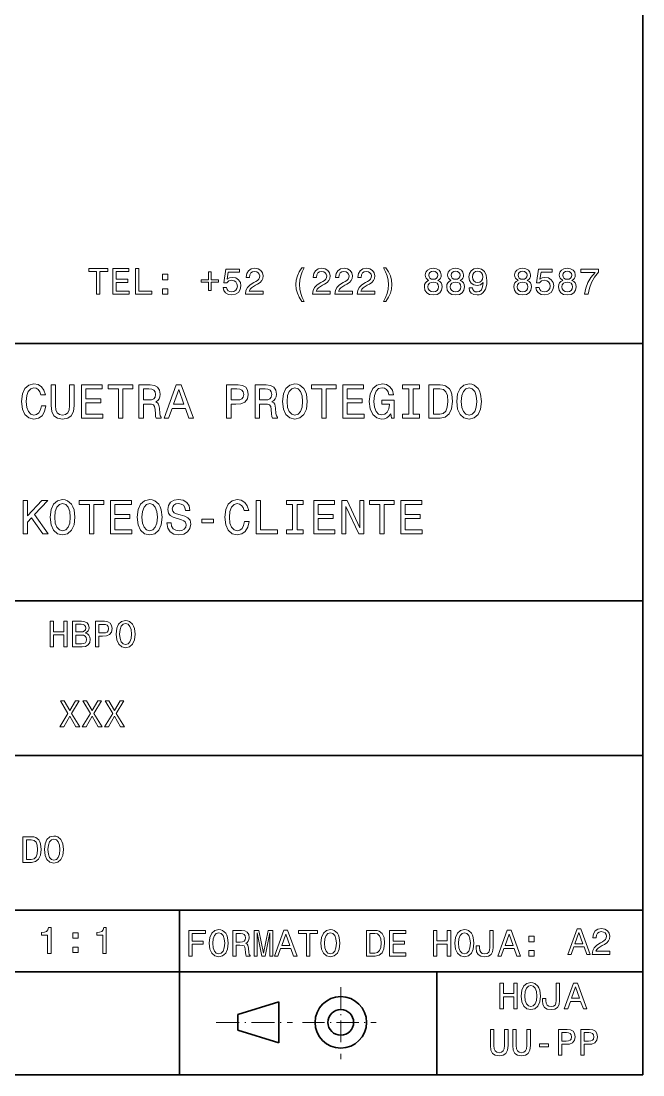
# Model space of a CAD drawing. Extents: x 8 to 588, y 8 to 414.
# Drawn here: x 527.4 to 587.9, y 7.5 to 109.9 of the extents above; entities that cross this region are included whole.
import ezdxf

# ---------------------------------------------------------------- set-up
doc = ezdxf.new("R2010")
doc.units = 0
doc.linetypes.add('DASHDOT', pattern=[18.5, 12, -3, 0.5, -3])

msp = doc.modelspace()

# ---------------------------------------------------------------- linework, layer by layer
at = {"color": 7, "lineweight": 35}
for p, q in [((587.906921, 7.511779), (587.906921, 413.568542)), ((477.734131, 78.623291), (587.906921, 78.623291)), ((477.734131, 53.584026), (587.906921, 53.584026)), ((477.734131, 38.560467), (587.906921, 38.560467)), ((477.734131, 23.536909), (587.906921, 23.536909)), ((542.836243, 23.536909), (542.836243, 7.511779)), ((477.734131, 17.527485), (587.906921, 17.527485)), ((567.875488, 17.527485), (567.875488, 7.511779)), ((552.516479, 14.622931), (548.510193, 13.370968)), ((552.516479, 14.622931), (552.516479, 10.616649)), ((548.510193, 12.61979), (548.510193, 13.370968)), ((548.510193, 11.868612), (548.510193, 12.61979)), ((548.510193, 11.868612), (552.516479, 10.616649)), ((587.906921, 7.511779), (7.511779, 7.511779))]:
    msp.add_line(p, q, dxfattribs=at)
at = {"color": 7, "linetype": 'DASHDOT', "lineweight": 13, "ltscale": 0.174638}
msp.add_line((558.525879, 16.032745), (558.525879, 9.047215), dxfattribs=at)
at = {"color": 7, "linetype": 'DASHDOT', "lineweight": 13, "ltscale": 0.185828}
msp.add_line((546.408875, 12.61979), (553.84198, 12.61979), dxfattribs=at)
at = {"color": 7, "linetype": 'DASHDOT', "lineweight": 13, "ltscale": 0.179034}
msp.add_line((554.801086, 12.61979), (561.962463, 12.61979), dxfattribs=at)
at = {"color": 7, "lineweight": 13}
for points in [[(534.773438, 83.396088), (535.105347, 83.396088), (535.105347, 85.596947), (535.863037, 85.596947), (535.863037, 85.900017), (534.012146, 85.900017), (534.012146, 85.596947), (534.773438, 85.596947)], [(536.353699, 83.396088), (537.941223, 83.396088), (537.941223, 83.699158), (536.685669, 83.699158), (536.685669, 84.547028), (537.804138, 84.547028), (537.804138, 84.846489), (536.685669, 84.846489), (536.685669, 85.596947), (537.912354, 85.596947), (537.912354, 85.900017), (536.353699, 85.900017)], [(538.550964, 83.396088), (540.160095, 83.396088), (540.160095, 83.699158), (538.882874, 83.699158), (538.882874, 85.900017), (538.550964, 85.900017)], [(541.206421, 84.795975), (541.704346, 84.795975), (541.704346, 85.333565), (541.206421, 85.333565)], [(545.673096, 85.589729), (545.673096, 84.806801), (544.958679, 84.806801), (544.958679, 84.557854), (545.673096, 84.557854), (545.673096, 83.774925), (545.925659, 83.774925), (545.925659, 84.557854), (546.636414, 84.557854), (546.636414, 84.806801), (545.925659, 84.806801), (545.925659, 85.589729)], [(547.076599, 84.049126), (547.155945, 83.753273), (547.332764, 83.522369), (547.592529, 83.378044), (547.924438, 83.323929), (548.288879, 83.38887), (548.573853, 83.565659), (548.754272, 83.847084), (548.822815, 84.207878), (548.761475, 84.543419), (548.588318, 84.806801), (548.317749, 84.976379), (547.967773, 85.037712), (547.697144, 84.994415), (547.487915, 84.875351), (547.588928, 85.550041), (548.68573, 85.550041), (548.68573, 85.845894), (547.347168, 85.845894), (547.148743, 84.518166), (547.437378, 84.518166), (547.646606, 84.687737), (547.913635, 84.749077), (548.144531, 84.709389), (548.32135, 84.593933), (548.433167, 84.417145), (548.472839, 84.189842), (548.433167, 83.96254), (548.317749, 83.785751), (548.14093, 83.673904), (547.913635, 83.634216), (547.722412, 83.65947), (547.574463, 83.742455), (547.466248, 83.872337), (547.412109, 84.049126)], [(549.263, 83.396088), (550.984009, 83.396088), (550.984009, 83.706375), (549.623779, 83.706375), (549.699585, 83.875946), (549.829468, 84.016655), (550.229919, 84.27282), (550.44281, 84.381058), (550.680908, 84.536201), (550.850525, 84.716599), (550.947937, 84.929474), (550.984009, 85.171204), (550.922668, 85.474274), (550.753113, 85.712402), (550.493347, 85.863937), (550.157776, 85.918053), (549.811401, 85.85672), (549.548035, 85.687141), (549.378479, 85.41655), (549.32074, 85.059357), (549.32074, 85.00885), (549.649048, 85.00885), (549.649048, 85.037712), (549.681519, 85.283051), (549.778931, 85.463448), (549.934082, 85.578903), (550.139771, 85.618591), (550.348999, 85.582512), (550.50415, 85.492317), (550.605164, 85.351601), (550.641235, 85.174812), (550.615967, 85.00885), (550.547424, 84.868134), (550.432007, 84.745468), (550.273254, 84.63723), (550.060364, 84.521774), (549.706787, 84.29808), (549.457825, 84.059952), (549.309937, 83.771317), (549.263, 83.406914)], [(554.750732, 82.699753), (554.978027, 82.699753), (554.772339, 83.082191), (554.628052, 83.482681), (554.537842, 83.904808), (554.508972, 84.330551), (554.537842, 84.756287), (554.628052, 85.174812), (554.772339, 85.578903), (554.978027, 85.961349), (554.750732, 85.961349), (554.487305, 85.564476), (554.303345, 85.171204), (554.195068, 84.759895), (554.162598, 84.330551), (554.195068, 83.897598), (554.303345, 83.489891), (554.487305, 83.096626)], [(555.778992, 83.396088), (557.5, 83.396088), (557.5, 83.706375), (556.139771, 83.706375), (556.215576, 83.875946), (556.345459, 84.016655), (556.745911, 84.27282), (556.958801, 84.381058), (557.196899, 84.536201), (557.366516, 84.716599), (557.463928, 84.929474), (557.5, 85.171204), (557.43866, 85.474274), (557.269104, 85.712402), (557.009277, 85.863937), (556.673767, 85.918053), (556.327393, 85.85672), (556.064026, 85.687141), (555.89447, 85.41655), (555.836731, 85.059357), (555.836731, 85.00885), (556.165039, 85.00885), (556.165039, 85.037712), (556.19751, 85.283051), (556.294922, 85.463448), (556.450073, 85.578903), (556.655701, 85.618591), (556.86499, 85.582512), (557.020142, 85.492317), (557.121155, 85.351601), (557.157227, 85.174812), (557.131958, 85.00885), (557.063416, 84.868134), (556.947998, 84.745468), (556.789246, 84.63723), (556.576355, 84.521774), (556.222778, 84.29808), (555.973816, 84.059952), (555.825867, 83.771317), (555.778992, 83.406914)], [(557.950989, 83.396088), (559.671997, 83.396088), (559.671997, 83.706375), (558.311768, 83.706375), (558.387573, 83.875946), (558.517456, 84.016655), (558.917908, 84.27282), (559.130798, 84.381058), (559.368896, 84.536201), (559.538513, 84.716599), (559.635925, 84.929474), (559.671997, 85.171204), (559.610657, 85.474274), (559.44104, 85.712402), (559.181274, 85.863937), (558.845764, 85.918053), (558.49939, 85.85672), (558.236023, 85.687141), (558.066406, 85.41655), (558.008728, 85.059357), (558.008728, 85.00885), (558.337036, 85.00885), (558.337036, 85.037712), (558.369507, 85.283051), (558.466919, 85.463448), (558.62207, 85.578903), (558.827698, 85.618591), (559.036987, 85.582512), (559.192139, 85.492317), (559.293152, 85.351601), (559.329224, 85.174812), (559.303955, 85.00885), (559.235413, 84.868134), (559.119934, 84.745468), (558.961182, 84.63723), (558.748352, 84.521774), (558.394775, 84.29808), (558.145813, 84.059952), (557.997864, 83.771317), (557.950989, 83.406914)], [(560.122986, 83.396088), (561.843994, 83.396088), (561.843994, 83.706375), (560.483765, 83.706375), (560.55957, 83.875946), (560.689453, 84.016655), (561.089905, 84.27282), (561.302795, 84.381058), (561.540894, 84.536201), (561.71051, 84.716599), (561.807922, 84.929474), (561.843994, 85.171204), (561.782654, 85.474274), (561.613037, 85.712402), (561.353271, 85.863937), (561.017761, 85.918053), (560.671387, 85.85672), (560.40802, 85.687141), (560.238403, 85.41655), (560.180725, 85.059357), (560.180725, 85.00885), (560.509033, 85.00885), (560.509033, 85.037712), (560.541504, 85.283051), (560.638916, 85.463448), (560.794067, 85.578903), (560.999695, 85.618591), (561.208984, 85.582512), (561.364136, 85.492317), (561.465149, 85.351601), (561.501221, 85.174812), (561.475952, 85.00885), (561.40741, 84.868134), (561.291931, 84.745468), (561.133179, 84.63723), (560.920349, 84.521774), (560.566772, 84.29808), (560.31781, 84.059952), (560.169861, 83.771317), (560.122986, 83.406914)], [(562.915527, 82.699753), (563.175293, 83.096626), (563.359314, 83.489891), (563.467529, 83.897598), (563.503662, 84.330551), (563.467529, 84.759895), (563.359314, 85.171204), (563.175293, 85.564476), (562.915527, 85.961349), (562.688232, 85.961349), (562.890259, 85.578903), (563.034607, 85.174812), (563.121216, 84.756287), (563.153687, 84.330551), (563.121216, 83.904808), (563.034607, 83.482681), (562.886658, 83.082191), (562.688232, 82.699753)], [(567.071899, 84.745468), (566.887939, 84.64444), (566.761658, 84.503731), (566.682251, 84.326942), (566.656982, 84.114075), (566.714722, 83.792961), (566.880676, 83.544014), (567.151306, 83.385262), (567.519287, 83.323929), (567.883728, 83.385262), (568.154297, 83.544014), (568.320251, 83.792961), (568.381592, 84.114075), (568.352722, 84.326942), (568.276978, 84.503731), (568.147095, 84.64444), (567.966675, 84.745468), (568.111023, 84.832054), (568.212036, 84.951118), (568.273376, 85.095436), (568.295044, 85.272232), (568.237305, 85.528397), (568.085754, 85.734047), (567.840393, 85.867538), (567.519287, 85.918053), (567.19458, 85.867538), (566.949219, 85.734047), (566.794128, 85.528397), (566.73999, 85.272232), (566.757996, 85.095436), (566.819336, 84.951118)], [(567.082764, 85.243362), (567.111633, 85.402115), (567.198181, 85.524788), (567.335327, 85.600555), (567.519287, 85.629417), (567.699707, 85.600555), (567.836792, 85.524788), (567.923401, 85.402115), (567.955872, 85.243362), (567.923401, 85.081009), (567.836792, 84.954727), (567.699707, 84.871742), (567.519287, 84.846489), (567.335327, 84.875351), (567.198181, 84.954727), (567.111633, 85.081009)], [(569.243896, 84.745468), (569.059875, 84.64444), (568.933594, 84.503731), (568.854248, 84.326942), (568.828979, 84.114075), (568.886719, 83.792961), (569.052673, 83.544014), (569.323303, 83.385262), (569.691284, 83.323929), (570.055725, 83.385262), (570.326294, 83.544014), (570.492249, 83.792961), (570.553589, 84.114075), (570.524719, 84.326942), (570.448975, 84.503731), (570.319092, 84.64444), (570.138672, 84.745468), (570.28302, 84.832054), (570.384033, 84.951118), (570.445374, 85.095436), (570.467041, 85.272232), (570.409302, 85.528397), (570.257751, 85.734047), (570.01239, 85.867538), (569.691284, 85.918053), (569.366577, 85.867538), (569.121216, 85.734047), (568.966064, 85.528397), (568.911987, 85.272232), (568.929993, 85.095436), (568.991333, 84.951118)], [(569.254761, 85.243362), (569.283569, 85.402115), (569.370178, 85.524788), (569.507263, 85.600555), (569.691284, 85.629417), (569.871704, 85.600555), (570.008789, 85.524788), (570.095398, 85.402115), (570.127869, 85.243362), (570.095398, 85.081009), (570.008789, 84.954727), (569.871704, 84.871742), (569.691284, 84.846489), (569.507263, 84.875351), (569.370178, 84.954727), (569.283569, 85.081009)], [(570.997375, 84.016655), (571.051514, 83.731628), (571.206665, 83.511543), (571.451965, 83.374443), (571.776672, 83.323929), (571.989563, 83.349182), (572.180786, 83.414131), (572.34314, 83.525978), (572.480225, 83.684723), (572.588501, 83.883163), (572.667847, 84.128502), (572.714783, 84.409927), (572.732788, 84.734642), (572.671448, 85.243362), (572.49469, 85.614983), (572.213257, 85.838676), (571.827209, 85.918053), (571.473633, 85.853111), (571.206665, 85.679932), (571.033447, 85.412941), (570.975708, 85.0774), (571.033447, 84.731033), (571.203003, 84.467651), (571.455566, 84.301689), (571.776672, 84.247566), (572.115845, 84.316116), (572.372009, 84.525383), (572.31427, 84.124893), (572.198853, 83.839867), (572.022034, 83.670296), (571.780334, 83.616173), (571.592712, 83.641426), (571.455566, 83.720802), (571.365417, 83.847084), (571.329285, 84.016655)], [(571.325684, 85.081009), (571.361755, 85.304703), (571.46283, 85.481491), (571.621582, 85.593338), (571.827209, 85.633026), (572.0401, 85.593338), (572.202454, 85.481491), (572.303467, 85.308311), (572.34314, 85.084618), (572.303467, 84.857315), (572.202454, 84.687737), (572.036499, 84.583107), (571.816406, 84.547028), (571.61792, 84.583107), (571.46283, 84.687737), (571.361755, 84.853706)], [(575.759888, 84.745468), (575.575867, 84.64444), (575.449585, 84.503731), (575.370239, 84.326942), (575.344971, 84.114075), (575.40271, 83.792961), (575.568665, 83.544014), (575.839233, 83.385262), (576.207275, 83.323929), (576.571655, 83.385262), (576.842285, 83.544014), (577.00824, 83.792961), (577.06958, 84.114075), (577.04071, 84.326942), (576.964966, 84.503731), (576.835083, 84.64444), (576.654663, 84.745468), (576.79895, 84.832054), (576.900024, 84.951118), (576.961365, 85.095436), (576.982971, 85.272232), (576.925232, 85.528397), (576.773743, 85.734047), (576.528381, 85.867538), (576.207275, 85.918053), (575.882568, 85.867538), (575.637207, 85.734047), (575.482056, 85.528397), (575.427979, 85.272232), (575.445984, 85.095436), (575.507324, 84.951118)], [(575.770691, 85.243362), (575.799561, 85.402115), (575.886169, 85.524788), (576.023254, 85.600555), (576.207275, 85.629417), (576.387695, 85.600555), (576.52478, 85.524788), (576.611389, 85.402115), (576.64386, 85.243362), (576.611389, 85.081009), (576.52478, 84.954727), (576.387695, 84.871742), (576.207275, 84.846489), (576.023254, 84.875351), (575.886169, 84.954727), (575.799561, 85.081009)], [(577.484497, 84.049126), (577.563843, 83.753273), (577.740662, 83.522369), (578.000427, 83.378044), (578.332336, 83.323929), (578.696777, 83.38887), (578.981812, 83.565659), (579.16217, 83.847084), (579.230713, 84.207878), (579.169434, 84.543419), (578.996216, 84.806801), (578.725647, 84.976379), (578.375671, 85.037712), (578.105042, 84.994415), (577.895813, 84.875351), (577.996826, 85.550041), (579.093628, 85.550041), (579.093628, 85.845894), (577.755066, 85.845894), (577.556641, 84.518166), (577.845276, 84.518166), (578.054565, 84.687737), (578.321533, 84.749077), (578.552429, 84.709389), (578.729248, 84.593933), (578.841064, 84.417145), (578.880798, 84.189842), (578.841064, 83.96254), (578.725647, 83.785751), (578.548828, 83.673904), (578.321533, 83.634216), (578.13031, 83.65947), (577.982422, 83.742455), (577.874146, 83.872337), (577.820007, 84.049126)], [(580.103882, 84.745468), (579.919861, 84.64444), (579.793579, 84.503731), (579.714233, 84.326942), (579.688965, 84.114075), (579.746704, 83.792961), (579.912659, 83.544014), (580.183228, 83.385262), (580.55127, 83.323929), (580.915649, 83.385262), (581.186279, 83.544014), (581.352234, 83.792961), (581.413574, 84.114075), (581.384705, 84.326942), (581.30896, 84.503731), (581.179016, 84.64444), (580.998657, 84.745468), (581.142944, 84.832054), (581.244019, 84.951118), (581.305298, 85.095436), (581.326965, 85.272232), (581.269226, 85.528397), (581.117737, 85.734047), (580.872375, 85.867538), (580.55127, 85.918053), (580.226562, 85.867538), (579.981201, 85.734047), (579.82605, 85.528397), (579.771912, 85.272232), (579.789978, 85.095436), (579.851318, 84.951118)], [(580.114685, 85.243362), (580.143555, 85.402115), (580.230164, 85.524788), (580.367249, 85.600555), (580.55127, 85.629417), (580.731628, 85.600555), (580.868774, 85.524788), (580.955322, 85.402115), (580.987793, 85.243362), (580.955322, 85.081009), (580.868774, 84.954727), (580.731628, 84.871742), (580.55127, 84.846489), (580.367249, 84.875351), (580.230164, 84.954727), (580.143555, 85.081009)], [(582.221741, 83.396088), (582.586182, 83.396088), (582.7052, 83.991402), (582.91449, 84.547028), (583.210327, 85.062965), (583.596375, 85.546432), (583.596375, 85.845894), (581.878967, 85.845894), (581.878967, 85.51757), (583.25, 85.51757), (582.853149, 85.030495), (582.55365, 84.521774), (582.344421, 83.980576)], [(567.003357, 84.121284), (567.035828, 84.312508), (567.140442, 84.456825), (567.302856, 84.550636), (567.519287, 84.583107), (567.732178, 84.550636), (567.894531, 84.456825), (567.999146, 84.312508), (568.035217, 84.121284), (567.999146, 83.915634), (567.894531, 83.76049), (567.732178, 83.65947), (567.519287, 83.626999), (567.302856, 83.65947), (567.140442, 83.76049), (567.035828, 83.915634)], [(569.175354, 84.121284), (569.207825, 84.312508), (569.312439, 84.456825), (569.474792, 84.550636), (569.691284, 84.583107), (569.904175, 84.550636), (570.066528, 84.456825), (570.171143, 84.312508), (570.207214, 84.121284), (570.171143, 83.915634), (570.066528, 83.76049), (569.904175, 83.65947), (569.691284, 83.626999), (569.474792, 83.65947), (569.312439, 83.76049), (569.207825, 83.915634)], [(575.691345, 84.121284), (575.723816, 84.312508), (575.82843, 84.456825), (575.990784, 84.550636), (576.207275, 84.583107), (576.420166, 84.550636), (576.58252, 84.456825), (576.687134, 84.312508), (576.723206, 84.121284), (576.687134, 83.915634), (576.58252, 83.76049), (576.420166, 83.65947), (576.207275, 83.626999), (575.990784, 83.65947), (575.82843, 83.76049), (575.723816, 83.915634)], [(580.035339, 84.121284), (580.06781, 84.312508), (580.172424, 84.456825), (580.334778, 84.550636), (580.55127, 84.583107), (580.76416, 84.550636), (580.926514, 84.456825), (581.031128, 84.312508), (581.0672, 84.121284), (581.031128, 83.915634), (580.926514, 83.76049), (580.76416, 83.65947), (580.55127, 83.626999), (580.334778, 83.65947), (580.172424, 83.76049), (580.06781, 83.915634)], [(541.206421, 83.396088), (541.704346, 83.396088), (541.704346, 83.933678), (541.206421, 83.933678)], [(529.40918, 72.554497), (529.315369, 72.160507), (529.160583, 71.879082), (528.944824, 71.705544), (528.691528, 71.649254), (528.386658, 71.733681), (528.147461, 71.986961), (527.987976, 72.399712), (527.936401, 72.971939), (527.987976, 73.539467), (528.142761, 73.956909), (528.381958, 74.21019), (528.691528, 74.299309), (528.916687, 74.252403), (529.109009, 74.121071), (529.259094, 73.910004), (529.362305, 73.619202), (529.807861, 73.619202), (529.667175, 74.064789), (529.423218, 74.402496), (529.09021, 74.613556), (528.691528, 74.688606), (528.194397, 74.571342), (527.814453, 74.243019), (527.570557, 73.703629), (527.486145, 72.971939), (527.570557, 72.240242), (527.814453, 71.700851), (528.194397, 71.367836), (528.691528, 71.255264), (529.127747, 71.344383), (529.479553, 71.592972), (529.728149, 72.00103), (529.859436, 72.554497)], [(530.351929, 72.582634), (530.417603, 71.996346), (530.623962, 71.578903), (530.971069, 71.339691), (531.472961, 71.255264), (531.970093, 71.339691), (532.3172, 71.578903), (532.52356, 71.991653), (532.593933, 72.582634), (532.593933, 74.599487), (532.157715, 74.599487), (532.157715, 72.559181), (532.115479, 72.160507), (531.988892, 71.87439), (531.773132, 71.705544), (531.472961, 71.649254), (531.163391, 71.705544), (530.947632, 71.87439), (530.820984, 72.155815), (530.783447, 72.559181), (530.783447, 74.599487), (530.351929, 74.599487)], [(533.311523, 71.344383), (535.375305, 71.344383), (535.375305, 71.738373), (533.743042, 71.738373), (533.743042, 72.840607), (535.197083, 72.840607), (535.197083, 73.229904), (533.743042, 73.229904), (533.743042, 74.205498), (535.337769, 74.205498), (535.337769, 74.599487), (533.311523, 74.599487)], [(536.904358, 71.344383), (537.335876, 71.344383), (537.335876, 74.205498), (538.320862, 74.205498), (538.320862, 74.599487), (535.914673, 74.599487), (535.914673, 74.205498), (536.904358, 74.205498)], [(538.897766, 71.344383), (539.333984, 71.344383), (539.333984, 72.718658), (539.779541, 72.718658), (540.107849, 72.704582), (540.31427, 72.638924), (540.426819, 72.484138), (540.473694, 72.207405), (540.497192, 71.785278), (540.52533, 71.508545), (540.581604, 71.344383), (541.074097, 71.344383), (541.074097, 71.433502), (540.966187, 71.564827), (540.928711, 71.808731), (540.895874, 72.334045), (540.816101, 72.723343), (540.708252, 72.845299), (540.539368, 72.93441), (540.72699, 73.051674), (540.858337, 73.215836), (540.942749, 73.422211), (540.970886, 73.670799), (540.905212, 74.064789), (540.71759, 74.360283), (540.408081, 74.538513), (539.985901, 74.599487), (538.897766, 74.599487)], [(539.863953, 74.200806), (540.150085, 74.172668), (540.351746, 74.083549), (540.478394, 73.919388), (540.52063, 73.661415), (540.473694, 73.389374), (540.347107, 73.225212), (540.131348, 73.140785), (539.835815, 73.11734), (539.333984, 73.11734), (539.333984, 74.200806)], [(541.341431, 71.344383), (541.772949, 71.344383), (542.115356, 72.301216), (543.414551, 72.301216), (543.756958, 71.344383), (544.197876, 71.344383), (543.006531, 74.604179), (542.528076, 74.604179)], [(542.265442, 72.699898), (542.767334, 74.135139), (543.269165, 72.699898)], [(547.424805, 71.344383), (547.856323, 71.344383), (547.856323, 72.718658), (548.334717, 72.718658), (548.817871, 72.742111), (549.202454, 72.906273), (549.45105, 73.225212), (549.535461, 73.661415), (549.469849, 74.064789), (549.282227, 74.360283), (548.972656, 74.538513), (548.550537, 74.599487), (547.424805, 74.599487)], [(548.433228, 74.200806), (548.714661, 74.172668), (548.921021, 74.083549), (549.042969, 73.919388), (549.085205, 73.661415), (549.03833, 73.389374), (548.911682, 73.225212), (548.695923, 73.140785), (548.400391, 73.11734), (547.856323, 73.11734), (547.856323, 74.200806)], [(550.192139, 71.344383), (550.628357, 71.344383), (550.628357, 72.718658), (551.073914, 72.718658), (551.402222, 72.704582), (551.608643, 72.638924), (551.721191, 72.484138), (551.768066, 72.207405), (551.791565, 71.785278), (551.819702, 71.508545), (551.875977, 71.344383), (552.368469, 71.344383), (552.368469, 71.433502), (552.260559, 71.564827), (552.223022, 71.808731), (552.190247, 72.334045), (552.110474, 72.723343), (552.002625, 72.845299), (551.83374, 72.93441), (552.021362, 73.051674), (552.15271, 73.215836), (552.237122, 73.422211), (552.265259, 73.670799), (552.199585, 74.064789), (552.011963, 74.360283), (551.702393, 74.538513), (551.280273, 74.599487), (550.192139, 74.599487)], [(551.158325, 74.200806), (551.444458, 74.172668), (551.646118, 74.083549), (551.772766, 73.919388), (551.815002, 73.661415), (551.768066, 73.389374), (551.641479, 73.225212), (551.42572, 73.140785), (551.130188, 73.11734), (550.628357, 73.11734), (550.628357, 74.200806)], [(552.856262, 72.971939), (552.940674, 72.240242), (553.18457, 71.700851), (553.564514, 71.367836), (554.061646, 71.255264), (554.554199, 71.367836), (554.938782, 71.700851), (555.177979, 72.240242), (555.26709, 72.971939), (555.177979, 73.698936), (555.074829, 73.994431), (554.938782, 74.238327), (554.554199, 74.571342), (554.319641, 74.655769), (554.061646, 74.688606), (553.559814, 74.571342), (553.179871, 74.243019), (552.940674, 73.703629)], [(553.306519, 72.971939), (553.358154, 73.539467), (553.512939, 73.956909), (553.752136, 74.21019), (554.061646, 74.299309), (554.366577, 74.21019), (554.605774, 73.952217), (554.760559, 73.534775), (554.816833, 72.971939), (554.760559, 72.404404), (554.605774, 71.986961), (554.366577, 71.733681), (554.061646, 71.649254), (553.752136, 71.733681), (553.512939, 71.986961), (553.358154, 72.399712)], [(556.669495, 71.344383), (557.101013, 71.344383), (557.101013, 74.205498), (558.085999, 74.205498), (558.085999, 74.599487), (555.679871, 74.599487), (555.679871, 74.205498), (556.669495, 74.205498)], [(558.723877, 71.344383), (560.787659, 71.344383), (560.787659, 71.738373), (559.155396, 71.738373), (559.155396, 72.840607), (560.609436, 72.840607), (560.609436, 73.229904), (559.155396, 73.229904), (559.155396, 74.205498), (560.750122, 74.205498), (560.750122, 74.599487), (558.723877, 74.599487)], [(563.390808, 71.780586), (563.47052, 71.344383), (563.705078, 71.344383), (563.705078, 73.103264), (562.518372, 73.103264), (562.518372, 72.704582), (563.250122, 72.704582), (563.250122, 72.676445), (563.193787, 72.244934), (563.043701, 71.925987), (562.813904, 71.724304), (562.527771, 71.658638), (562.208862, 71.743065), (561.960266, 71.996346), (561.800781, 72.41378), (561.744507, 72.986008), (561.796082, 73.553543), (561.955566, 73.970978), (562.208862, 74.224258), (562.551208, 74.313377), (562.785767, 74.266472), (562.978027, 74.135139), (563.118774, 73.914696), (563.198486, 73.619202), (563.662842, 73.619202), (563.540894, 74.069481), (563.311035, 74.407181), (562.987427, 74.613556), (562.579346, 74.688606), (562.044678, 74.571342), (561.641296, 74.228951), (561.383301, 73.68956), (561.294189, 72.971939), (561.383301, 72.249619), (561.641296, 71.710228), (562.02124, 71.367836), (562.499634, 71.255264), (562.766968, 71.292786), (563.006226, 71.386597), (563.212585, 71.550758)], [(565.14032, 71.738373), (564.539917, 71.738373), (564.539917, 71.344383), (566.17218, 71.344383), (566.17218, 71.738373), (565.571838, 71.738373), (565.571838, 74.205498), (566.17218, 74.205498), (566.17218, 74.599487), (564.539917, 74.599487), (564.539917, 74.205498), (565.14032, 74.205498)], [(568.174988, 74.599487), (567.091492, 74.599487), (567.091492, 71.344383), (568.174988, 71.344383), (568.686218, 71.447571), (569.066162, 71.761826), (569.300659, 72.273071), (569.385071, 72.971939), (569.310059, 73.684868), (569.216248, 73.966293), (569.0849, 74.191429), (568.704956, 74.4963), (568.456421, 74.571342)], [(568.142151, 74.21019), (568.498596, 74.139832), (568.742493, 73.92408), (568.887878, 73.539467), (568.934814, 72.971939), (568.883179, 72.423164), (568.737793, 72.038559), (568.489197, 71.808731), (568.142151, 71.733681), (567.52771, 71.733681), (567.52771, 74.21019)], [(569.797852, 72.971939), (569.882263, 72.240242), (570.12616, 71.700851), (570.506104, 71.367836), (571.003235, 71.255264), (571.495728, 71.367836), (571.880371, 71.700851), (572.119568, 72.240242), (572.208679, 72.971939), (572.119568, 73.698936), (572.016357, 73.994431), (571.880371, 74.238327), (571.495728, 74.571342), (571.26123, 74.655769), (571.003235, 74.688606), (570.501404, 74.571342), (570.12146, 74.243019), (569.882263, 73.703629)], [(570.248108, 72.971939), (570.299683, 73.539467), (570.454468, 73.956909), (570.693665, 74.21019), (571.003235, 74.299309), (571.308105, 74.21019), (571.547363, 73.952217), (571.702087, 73.534775), (571.758423, 72.971939), (571.702087, 72.404404), (571.547363, 71.986961), (571.308105, 71.733681), (571.003235, 71.649254), (570.693665, 71.733681), (570.454468, 71.986961), (570.299683, 72.399712)], [(527.631531, 60.096916), (528.063049, 60.096916), (528.063049, 61.255432), (528.447632, 61.668182), (529.540527, 60.096916), (530.065857, 60.096916), (528.752502, 61.982437), (530.02832, 63.35202), (529.456055, 63.35202), (528.063049, 61.846416), (528.063049, 63.35202), (527.631531, 63.35202)], [(530.267517, 61.724468), (530.351929, 60.992775), (530.595825, 60.453384), (530.975769, 60.120369), (531.472961, 60.007801), (531.965393, 60.120369), (532.350037, 60.453384), (532.589233, 60.992775), (532.678345, 61.724468), (532.589233, 62.451473), (532.486023, 62.746964), (532.350037, 62.990864), (531.965393, 63.323879), (531.730896, 63.408306), (531.472961, 63.441139), (530.971069, 63.323879), (530.591125, 62.995552), (530.351929, 62.456161)], [(530.717773, 61.724468), (530.769409, 62.292), (530.924133, 62.709442), (531.163391, 62.962723), (531.472961, 63.051838), (531.777832, 62.962723), (532.017029, 62.70475), (532.171814, 62.287312), (532.228088, 61.724468), (532.171814, 61.156937), (532.017029, 60.739494), (531.777832, 60.486214), (531.472961, 60.401791), (531.163391, 60.486214), (530.924133, 60.739494), (530.769409, 61.152245)], [(534.08075, 60.096916), (534.512268, 60.096916), (534.512268, 62.958031), (535.497253, 62.958031), (535.497253, 63.35202), (533.091125, 63.35202), (533.091125, 62.958031), (534.08075, 62.958031)], [(536.135132, 60.096916), (538.198914, 60.096916), (538.198914, 60.490906), (536.56665, 60.490906), (536.56665, 61.59314), (538.020691, 61.59314), (538.020691, 61.982437), (536.56665, 61.982437), (536.56665, 62.958031), (538.161377, 62.958031), (538.161377, 63.35202), (536.135132, 63.35202)], [(538.738281, 61.724468), (538.822693, 60.992775), (539.066589, 60.453384), (539.446533, 60.120369), (539.943726, 60.007801), (540.436218, 60.120369), (540.820801, 60.453384), (541.059998, 60.992775), (541.149109, 61.724468), (541.059998, 62.451473), (540.956848, 62.746964), (540.820801, 62.990864), (540.436218, 63.323879), (540.20166, 63.408306), (539.943726, 63.441139), (539.441833, 63.323879), (539.061951, 62.995552), (538.822693, 62.456161)], [(539.188538, 61.724468), (539.240173, 62.292), (539.394958, 62.709442), (539.634155, 62.962723), (539.943726, 63.051838), (540.248596, 62.962723), (540.487793, 62.70475), (540.642578, 62.287312), (540.698853, 61.724468), (540.642578, 61.156937), (540.487793, 60.739494), (540.248596, 60.486214), (539.943726, 60.401791), (539.634155, 60.486214), (539.394958, 60.739494), (539.240173, 61.152245)], [(542.026245, 61.171005), (541.599426, 61.171005), (541.693237, 60.673828), (541.927734, 60.307983), (542.288879, 60.087536), (542.776672, 60.007801), (543.259766, 60.082844), (543.620972, 60.289219), (543.850769, 60.612854), (543.935181, 61.039677), (543.864868, 61.424286), (543.667847, 61.672874), (543.348877, 61.837036), (542.922058, 61.958984), (542.556213, 62.048103), (542.317017, 62.151291), (542.18103, 62.30138), (542.138794, 62.5359), (542.18103, 62.746964), (542.302979, 62.906437), (542.490601, 63.014317), (542.748535, 63.051838), (543.01123, 63.004936), (543.21759, 62.878296), (543.353577, 62.667229), (543.41925, 62.381119), (543.846069, 62.381119), (543.846069, 62.390499), (543.771057, 62.83139), (543.550598, 63.159718), (543.203491, 63.366093), (542.734497, 63.436447), (542.312317, 63.366093), (541.984009, 63.169098), (541.772949, 62.864223), (541.697876, 62.470234), (541.75885, 62.118458), (541.937134, 61.87925), (542.218506, 61.71978), (542.603149, 61.597828), (542.983032, 61.489952), (543.269165, 61.386765), (543.442688, 61.236671), (543.503662, 60.992775), (543.447388, 60.744186), (543.302002, 60.556572), (543.081543, 60.439312), (542.79541, 60.401791), (542.476501, 60.453384), (542.232605, 60.603474), (542.07782, 60.847374)], [(549.174316, 61.307026), (549.080505, 60.913036), (548.92572, 60.631615), (548.709961, 60.458073), (548.456665, 60.401791), (548.151855, 60.486214), (547.912598, 60.739494), (547.753174, 61.152245), (547.701538, 61.724468), (547.753174, 62.292), (547.907898, 62.709442), (548.147156, 62.962723), (548.456665, 63.051838), (548.681824, 63.004936), (548.874146, 62.873604), (549.024231, 62.66254), (549.127441, 62.371738), (549.572998, 62.371738), (549.432312, 62.817322), (549.188416, 63.155025), (548.855347, 63.366093), (548.456665, 63.441139), (547.959534, 63.323879), (547.57959, 62.995552), (547.335693, 62.456161), (547.251282, 61.724468), (547.335693, 60.992775), (547.57959, 60.453384), (547.959534, 60.120369), (548.456665, 60.007801), (548.892883, 60.096916), (549.24469, 60.345505), (549.493286, 60.753567), (549.624573, 61.307026)], [(550.28595, 60.096916), (552.377808, 60.096916), (552.377808, 60.490906), (550.717468, 60.490906), (550.717468, 63.35202), (550.28595, 63.35202)], [(553.845947, 60.490906), (553.245544, 60.490906), (553.245544, 60.096916), (554.877808, 60.096916), (554.877808, 60.490906), (554.277466, 60.490906), (554.277466, 62.958031), (554.877808, 62.958031), (554.877808, 63.35202), (553.245544, 63.35202), (553.245544, 62.958031), (553.845947, 62.958031)], [(555.900269, 60.096916), (557.96405, 60.096916), (557.96405, 60.490906), (556.331787, 60.490906), (556.331787, 61.59314), (557.785828, 61.59314), (557.785828, 61.982437), (556.331787, 61.982437), (556.331787, 62.958031), (557.926514, 62.958031), (557.926514, 63.35202), (555.900269, 63.35202)], [(558.639465, 60.096916), (559.028748, 60.096916), (559.028748, 62.765728), (560.276428, 60.096916), (560.778259, 60.096916), (560.778259, 63.35202), (560.384277, 63.35202), (560.384277, 60.683208), (559.150696, 63.35202), (558.639465, 63.35202)], [(562.316711, 60.096916), (562.74823, 60.096916), (562.74823, 62.958031), (563.733215, 62.958031), (563.733215, 63.35202), (561.327026, 63.35202), (561.327026, 62.958031), (562.316711, 62.958031)], [(564.371094, 60.096916), (566.434814, 60.096916), (566.434814, 60.490906), (564.802612, 60.490906), (564.802612, 61.59314), (566.256592, 61.59314), (566.256592, 61.982437), (564.802612, 61.982437), (564.802612, 62.958031), (566.397339, 62.958031), (566.397339, 63.35202), (564.371094, 63.35202)], [(545.023376, 61.171005), (546.158447, 61.171005), (546.158447, 61.541546), (545.023376, 61.541546)], [(530.251709, 49.107986), (530.587219, 49.107986), (530.587219, 50.284184), (531.590271, 50.284184), (531.590271, 49.107986), (531.92218, 49.107986), (531.92218, 51.611912), (531.590271, 51.611912), (531.590271, 50.590858), (530.587219, 50.590858), (530.587219, 51.611912), (530.251709, 51.611912)], [(533.711731, 50.460972), (533.964294, 50.670235), (534.029236, 50.810944), (534.050903, 50.984127), (534.003967, 51.254723), (533.863281, 51.449554), (533.635986, 51.568619), (533.318481, 51.611912), (532.427307, 51.611912), (532.427307, 49.107986), (533.368958, 49.107986), (533.704529, 49.158497), (533.953491, 49.306423), (534.108582, 49.540943), (534.16272, 49.858444), (534.130249, 50.071312), (534.04364, 50.248104), (533.902954, 50.377991)], [(533.249939, 50.572819), (532.759216, 50.572819), (532.759216, 51.31245), (533.278748, 51.31245), (533.473633, 51.290806), (533.610718, 51.225861), (533.693665, 51.114014), (533.722534, 50.948048), (533.690063, 50.782082), (533.603516, 50.666626), (533.455566, 50.594467)], [(534.671448, 49.107986), (535.003357, 49.107986), (535.003357, 50.165119), (535.371399, 50.165119), (535.743042, 50.183159), (536.038879, 50.309437), (536.230103, 50.554779), (536.295044, 50.89032), (536.244507, 51.200603), (536.10022, 51.427906), (535.862061, 51.56501), (535.537354, 51.611912), (534.671448, 51.611912)], [(535.447144, 51.305237), (535.663635, 51.283588), (535.822388, 51.215038), (535.916199, 51.088757), (535.948669, 50.89032), (535.912598, 50.681057), (535.815186, 50.554779), (535.649231, 50.489838), (535.421936, 50.471798), (535.003357, 50.471798), (535.003357, 51.305237)], [(536.67749, 50.359951), (536.742432, 49.797108), (536.930054, 49.382191), (537.22229, 49.126026), (537.604736, 49.039436), (537.983582, 49.126026), (538.279419, 49.382191), (538.46344, 49.797108), (538.531982, 50.359951), (538.46344, 50.919186), (538.384033, 51.146484), (538.279419, 51.334099), (537.983582, 51.590263), (537.803162, 51.655209), (537.604736, 51.680466), (537.218689, 51.590263), (536.926453, 51.337708), (536.742432, 50.922791)], [(537.023865, 50.359951), (537.063538, 50.796513), (537.182617, 51.117622), (537.366577, 51.31245), (537.604736, 51.381004), (537.839233, 51.31245), (538.023254, 51.114014), (538.142334, 50.792904), (538.185608, 50.359951), (538.142334, 49.923386), (538.023254, 49.602276), (537.839233, 49.407448), (537.604736, 49.342503), (537.366577, 49.407448), (537.182617, 49.602276), (537.063538, 49.919777)], [(533.329285, 49.407448), (532.759216, 49.407448), (532.759216, 50.269753), (533.296814, 50.269753), (533.524109, 50.244495), (533.686462, 50.168728), (533.783875, 50.038841), (533.816345, 49.851227), (533.783875, 49.65279), (533.693665, 49.515686), (533.542175, 49.432705)], [(531.218628, 41.362602), (531.597473, 41.362602), (532.171143, 42.376438), (532.755615, 41.362602), (533.138062, 41.362602), (532.355164, 42.650646), (533.098389, 43.870136), (532.733948, 43.870136), (532.181946, 42.94289), (531.640747, 43.870136), (531.261902, 43.870136), (532.001587, 42.647038)], [(533.390625, 41.362602), (533.76947, 41.362602), (534.34314, 42.376438), (534.927612, 41.362602), (535.310059, 41.362602), (534.527161, 42.650646), (535.270386, 43.870136), (534.905945, 43.870136), (534.353943, 42.94289), (533.812744, 43.870136), (533.433899, 43.870136), (534.173584, 42.647038)], [(535.562622, 41.362602), (535.941467, 41.362602), (536.515137, 42.376438), (537.099609, 41.362602), (537.482056, 41.362602), (536.699158, 42.650646), (537.442383, 43.870136), (537.077942, 43.870136), (536.52594, 42.94289), (535.984741, 43.870136), (535.605896, 43.870136), (536.34552, 42.647038)], [(529.706543, 29.414593), (529.771484, 28.851751), (529.959106, 28.436836), (530.251343, 28.18067), (530.633789, 28.094078), (531.012634, 28.18067), (531.308472, 28.436836), (531.492493, 28.851751), (531.561035, 29.414593), (531.492493, 29.973827), (531.413086, 30.20113), (531.308472, 30.388744), (531.012634, 30.644909), (530.832214, 30.709852), (530.633789, 30.735107), (530.247742, 30.644909), (529.955444, 30.392351), (529.771484, 29.977436)], [(528.458191, 30.666557), (527.624756, 30.666557), (527.624756, 28.16263), (528.458191, 28.16263), (528.85144, 28.242004), (529.143677, 28.483738), (529.324097, 28.877007), (529.389038, 29.414593), (529.331299, 29.963003), (529.259155, 30.179482), (529.158142, 30.352663), (528.865845, 30.587181), (528.674622, 30.644909)], [(528.432922, 30.367096), (528.707092, 30.312977), (528.894714, 30.147009), (529.006592, 29.851156), (529.042664, 29.414593), (529.002991, 28.992462), (528.891113, 28.696609), (528.69989, 28.519819), (528.432922, 28.462091), (527.960266, 28.462091), (527.960266, 30.367096)], [(530.052917, 29.414593), (530.09259, 29.851156), (530.21167, 30.172266), (530.39563, 30.367096), (530.633789, 30.435646), (530.868286, 30.367096), (531.052307, 30.168657), (531.171387, 29.847549), (531.214661, 29.414593), (531.171387, 28.978029), (531.052307, 28.656921), (530.868286, 28.462091), (530.633789, 28.397148), (530.39563, 28.462091), (530.21167, 28.656921), (530.09259, 28.974422)], [(530.022461, 19.315016), (530.350769, 19.315016), (530.350769, 21.836983), (530.105469, 21.836983), (530.040527, 21.616896), (529.910583, 21.468969), (529.712158, 21.382378), (529.437988, 21.353516), (529.437988, 21.097349), (530.022461, 21.097349)], [(535.388489, 19.315016), (535.716797, 19.315016), (535.716797, 21.836983), (535.471497, 21.836983), (535.406555, 21.616896), (535.276611, 21.468969), (535.078186, 21.382378), (534.804016, 21.353516), (534.804016, 21.097349), (535.388489, 21.097349)], [(543.748474, 19.060869), (544.083984, 19.060869), (544.083984, 20.211809), (545.137512, 20.211809), (545.137512, 20.511271), (544.083984, 20.511271), (544.083984, 21.261726), (545.379272, 21.261726), (545.379272, 21.564796), (543.748474, 21.564796)], [(545.732849, 20.312832), (545.797791, 19.74999), (545.985413, 19.335075), (546.277649, 19.078909), (546.660095, 18.992317), (547.03894, 19.078909), (547.334778, 19.335075), (547.518799, 19.74999), (547.587341, 20.312832), (547.518799, 20.872066), (547.439392, 21.099369), (547.334778, 21.286983), (547.03894, 21.543148), (546.858521, 21.608091), (546.660095, 21.633347), (546.274048, 21.543148), (545.981812, 21.29059), (545.797791, 20.875675)], [(548.027527, 19.060869), (548.363037, 19.060869), (548.363037, 20.118002), (548.705811, 20.118002), (548.958374, 20.107178), (549.117126, 20.056667), (549.203674, 19.937605), (549.239807, 19.724735), (549.257812, 19.400017), (549.27948, 19.187147), (549.322754, 19.060869), (549.701599, 19.060869), (549.701599, 19.129421), (549.618591, 19.230444), (549.589783, 19.418058), (549.564514, 19.822149), (549.503174, 20.121611), (549.420166, 20.215418), (549.290283, 20.283968), (549.434631, 20.374168), (549.535645, 20.500446), (549.600586, 20.659197), (549.622253, 20.850418), (549.571716, 21.153488), (549.427368, 21.380789), (549.18927, 21.517893), (548.864563, 21.564796), (548.027527, 21.564796)], [(550.102112, 19.060869), (550.379883, 19.060869), (550.379883, 21.333885), (550.848938, 19.060869), (551.159241, 19.060869), (551.624634, 21.333885), (551.624634, 19.060869), (551.906067, 19.060869), (551.906067, 21.564796), (551.465881, 21.564796), (551.004089, 19.356722), (550.545837, 21.564796), (550.102112, 21.564796)], [(552.079224, 19.060869), (552.411194, 19.060869), (552.674561, 19.796894), (553.67395, 19.796894), (553.937378, 19.060869), (554.276489, 19.060869), (553.360107, 21.568403), (552.992065, 21.568403)], [(555.182129, 19.060869), (555.514038, 19.060869), (555.514038, 21.261726), (556.271729, 21.261726), (556.271729, 21.564796), (554.420837, 21.564796), (554.420837, 21.261726), (555.182129, 21.261726)], [(556.592834, 20.312832), (556.657776, 19.74999), (556.845398, 19.335075), (557.137634, 19.078909), (557.520081, 18.992317), (557.898926, 19.078909), (558.194763, 19.335075), (558.378784, 19.74999), (558.447327, 20.312832), (558.378784, 20.872066), (558.299377, 21.099369), (558.194763, 21.286983), (557.898926, 21.543148), (557.718506, 21.608091), (557.520081, 21.633347), (557.134033, 21.543148), (556.841736, 21.29059), (556.657776, 20.875675)], [(561.860413, 21.564796), (561.026978, 21.564796), (561.026978, 19.060869), (561.860413, 19.060869), (562.253723, 19.140244), (562.545959, 19.381977), (562.726379, 19.775246), (562.791321, 20.312832), (562.733582, 20.861242), (562.661377, 21.077721), (562.560364, 21.250902), (562.268127, 21.48542), (562.076904, 21.543148)], [(563.278381, 19.060869), (564.865845, 19.060869), (564.865845, 19.363937), (563.610291, 19.363937), (563.610291, 20.211809), (564.72876, 20.211809), (564.72876, 20.511271), (563.610291, 20.511271), (563.610291, 21.261726), (564.837036, 21.261726), (564.837036, 21.564796), (563.278381, 21.564796)], [(567.542969, 19.060869), (567.87854, 19.060869), (567.87854, 20.237064), (568.881531, 20.237064), (568.881531, 19.060869), (569.213501, 19.060869), (569.213501, 21.564796), (568.881531, 21.564796), (568.881531, 20.543741), (567.87854, 20.543741), (567.87854, 21.564796), (567.542969, 21.564796)], [(569.624756, 20.312832), (569.689697, 19.74999), (569.877319, 19.335075), (570.169556, 19.078909), (570.552002, 18.992317), (570.930847, 19.078909), (571.226685, 19.335075), (571.410706, 19.74999), (571.479248, 20.312832), (571.410706, 20.872066), (571.33136, 21.099369), (571.226685, 21.286983), (570.930847, 21.543148), (570.750488, 21.608091), (570.552002, 21.633347), (570.165955, 21.543148), (569.873718, 21.29059), (569.689697, 20.875675)], [(573.012634, 19.890701), (572.987427, 19.623711), (572.911621, 19.439705), (572.75647, 19.327858), (572.518372, 19.295387), (572.283875, 19.327858), (572.128723, 19.432489), (572.038513, 19.616495), (572.013245, 19.883484), (572.020447, 20.063883), (571.69574, 20.063883), (571.688538, 19.879877), (571.731812, 19.479393), (571.879761, 19.20158), (572.135925, 19.046438), (572.514771, 18.992317), (572.890015, 19.046438), (573.146179, 19.20158), (573.294067, 19.475784), (573.341003, 19.876268), (573.341003, 21.564796), (573.012634, 21.564796)], [(573.799194, 19.060869), (574.131104, 19.060869), (574.394531, 19.796894), (575.393921, 19.796894), (575.657288, 19.060869), (575.99646, 19.060869), (575.080017, 21.568403), (574.712036, 21.568403)], [(580.589905, 19.217417), (580.921814, 19.217417), (581.185181, 19.953442), (582.184631, 19.953442), (582.447998, 19.217417), (582.787109, 19.217417), (581.870728, 21.724951), (581.502686, 21.724951)], [(582.978333, 19.217417), (584.699341, 19.217417), (584.699341, 19.527702), (583.339172, 19.527702), (583.414917, 19.697275), (583.5448, 19.837986), (583.945312, 20.094152), (584.158142, 20.202391), (584.396301, 20.357533), (584.565857, 20.537931), (584.663269, 20.750801), (584.699341, 20.992535), (584.638, 21.295603), (584.468445, 21.53373), (584.208679, 21.685263), (583.873108, 21.739384), (583.526794, 21.678047), (583.263367, 21.508472), (583.093811, 21.237877), (583.036072, 20.880688), (583.036072, 20.830177), (583.36438, 20.830177), (583.36438, 20.859039), (583.396851, 21.104382), (583.494324, 21.284779), (583.649414, 21.400234), (583.855103, 21.439922), (584.064331, 21.403843), (584.219482, 21.313643), (584.320496, 21.172934), (584.356567, 20.996143), (584.33136, 20.830177), (584.262817, 20.689466), (584.147339, 20.566795), (583.988586, 20.458555), (583.775696, 20.343102), (583.422119, 20.119408), (583.173157, 19.881283), (583.025269, 19.592646), (582.978333, 19.228241)], [(532.480164, 20.797461), (532.978088, 20.797461), (532.978088, 21.335049), (532.480164, 21.335049)], [(546.079224, 20.312832), (546.118896, 20.749395), (546.237976, 21.070505), (546.421936, 21.265335), (546.660095, 21.333885), (546.894592, 21.265335), (547.078613, 21.066896), (547.197693, 20.745789), (547.240967, 20.312832), (547.197693, 19.876268), (547.078613, 19.555161), (546.894592, 19.360331), (546.660095, 19.295387), (546.421936, 19.360331), (546.237976, 19.555161), (546.118896, 19.872662)], [(548.770752, 21.25812), (548.990845, 21.236471), (549.145996, 21.167919), (549.243408, 21.041641), (549.275879, 20.843203), (549.239807, 20.633942), (549.142395, 20.507662), (548.976379, 20.442719), (548.749084, 20.424679), (548.363037, 20.424679), (548.363037, 21.25812)], [(552.790039, 20.103571), (553.176086, 21.207607), (553.562134, 20.103571)], [(556.939148, 20.312832), (556.978882, 20.749395), (557.0979, 21.070505), (557.281921, 21.265335), (557.520081, 21.333885), (557.754578, 21.265335), (557.938599, 21.066896), (558.057617, 20.745789), (558.100952, 20.312832), (558.057617, 19.876268), (557.938599, 19.555161), (557.754578, 19.360331), (557.520081, 19.295387), (557.281921, 19.360331), (557.0979, 19.555161), (556.978882, 19.872662)], [(561.835205, 21.265335), (562.109375, 21.211216), (562.296997, 21.045248), (562.408875, 20.749395), (562.444946, 20.312832), (562.405212, 19.890701), (562.293396, 19.594849), (562.102173, 19.418058), (561.835205, 19.360331), (561.362549, 19.360331), (561.362549, 21.265335)], [(569.97113, 20.312832), (570.010803, 20.749395), (570.129883, 21.070505), (570.313904, 21.265335), (570.552002, 21.333885), (570.78656, 21.265335), (570.97052, 21.066896), (571.0896, 20.745789), (571.132935, 20.312832), (571.0896, 19.876268), (570.97052, 19.555161), (570.78656, 19.360331), (570.552002, 19.295387), (570.313904, 19.360331), (570.129883, 19.555161), (570.010803, 19.872662)], [(574.509949, 20.103571), (574.895996, 21.207607), (575.282043, 20.103571)], [(576.819092, 20.460758), (577.316956, 20.460758), (577.316956, 20.998344), (576.819092, 20.998344)], [(581.300659, 20.260118), (581.686707, 21.364155), (582.072754, 20.260118)], [(532.480164, 19.397572), (532.978088, 19.397572), (532.978088, 19.935158), (532.480164, 19.935158)], [(576.819092, 19.060869), (577.316956, 19.060869), (577.316956, 19.598455), (576.819092, 19.598455)], [(574.000916, 13.927317), (574.336426, 13.927317), (574.336426, 15.103513), (575.339478, 15.103513), (575.339478, 13.927317), (575.671387, 13.927317), (575.671387, 16.431244), (575.339478, 16.431244), (575.339478, 15.41019), (574.336426, 15.41019), (574.336426, 16.431244), (574.000916, 16.431244)], [(576.082703, 15.17928), (576.147644, 14.616438), (576.335266, 14.201522), (576.627502, 13.945356), (577.009949, 13.858766), (577.388794, 13.945356), (577.684631, 14.201522), (577.868652, 14.616438), (577.937195, 15.17928), (577.868652, 15.738514), (577.789246, 15.965816), (577.684631, 16.153431), (577.388794, 16.409595), (577.208374, 16.474539), (577.009949, 16.499794), (576.623901, 16.409595), (576.331665, 16.157038), (576.147644, 15.742123)], [(579.470581, 14.757148), (579.445312, 14.490159), (579.369568, 14.306152), (579.214417, 14.194306), (578.976257, 14.161835), (578.74176, 14.194306), (578.586609, 14.298937), (578.496399, 14.482943), (578.471191, 14.749932), (578.478394, 14.93033), (578.153687, 14.93033), (578.146423, 14.746325), (578.189758, 14.34584), (578.337646, 14.068027), (578.593811, 13.912885), (578.972656, 13.858766), (579.3479, 13.912885), (579.604065, 14.068027), (579.752014, 14.342233), (579.798889, 14.742716), (579.798889, 16.431244), (579.470581, 16.431244)], [(580.257141, 13.927317), (580.58905, 13.927317), (580.852417, 14.663342), (581.851807, 14.663342), (582.115234, 13.927317), (582.454346, 13.927317), (581.537964, 16.434851), (581.169922, 16.434851)], [(576.429077, 15.17928), (576.46875, 15.615844), (576.58783, 15.936953), (576.77179, 16.131783), (577.009949, 16.200333), (577.244446, 16.131783), (577.428467, 15.933344), (577.547546, 15.612235), (577.59082, 15.17928), (577.547546, 14.742716), (577.428467, 14.421608), (577.244446, 14.226778), (577.009949, 14.161835), (576.77179, 14.226778), (576.58783, 14.421608), (576.46875, 14.739108)], [(580.967896, 14.970018), (581.353943, 16.074055), (581.73999, 14.970018)], [(573.071716, 10.382302), (573.122253, 9.931307), (573.281006, 9.610198), (573.547974, 9.426192), (573.934021, 9.361249), (574.316467, 9.426192), (574.583435, 9.610198), (574.742188, 9.927699), (574.796326, 10.382302), (574.796326, 11.933726), (574.460754, 11.933726), (574.460754, 10.364263), (574.428284, 10.057586), (574.330872, 9.8375), (574.164917, 9.707613), (573.934021, 9.664318), (573.695923, 9.707613), (573.529907, 9.8375), (573.432495, 10.053978), (573.403625, 10.364263), (573.403625, 11.933726), (573.071716, 11.933726)], [(575.243713, 10.382302), (575.29425, 9.931307), (575.452942, 9.610198), (575.719971, 9.426192), (576.106018, 9.361249), (576.488464, 9.426192), (576.755432, 9.610198), (576.914185, 9.927699), (576.968323, 10.382302), (576.968323, 11.933726), (576.632751, 11.933726), (576.632751, 10.364263), (576.600281, 10.057586), (576.502869, 9.8375), (576.336914, 9.707613), (576.106018, 9.664318), (575.867859, 9.707613), (575.701904, 9.8375), (575.604492, 10.053978), (575.575623, 10.364263), (575.575623, 11.933726), (575.243713, 11.933726)], [(579.688721, 9.4298), (580.02063, 9.4298), (580.02063, 10.486933), (580.388672, 10.486933), (580.760315, 10.504973), (581.056152, 10.631251), (581.247375, 10.876594), (581.312317, 11.212133), (581.26178, 11.522419), (581.117493, 11.749721), (580.879333, 11.886823), (580.554626, 11.933726), (579.688721, 11.933726)], [(580.464417, 11.627049), (580.680908, 11.605402), (580.839661, 11.53685), (580.933472, 11.410572), (580.965942, 11.212133), (580.929871, 11.002872), (580.832458, 10.876594), (580.666504, 10.81165), (580.439148, 10.79361), (580.02063, 10.79361), (580.02063, 11.627049)], [(581.860718, 9.4298), (582.192627, 9.4298), (582.192627, 10.486933), (582.560669, 10.486933), (582.932251, 10.504973), (583.228149, 10.631251), (583.419373, 10.876594), (583.484314, 11.212133), (583.433777, 11.522419), (583.28949, 11.749721), (583.051331, 11.886823), (582.726624, 11.933726), (581.860718, 11.933726)], [(582.636414, 11.627049), (582.852905, 11.605402), (583.011658, 11.53685), (583.105469, 11.410572), (583.137939, 11.212133), (583.101868, 11.002872), (583.004456, 10.876594), (582.838501, 10.81165), (582.611145, 10.79361), (582.192627, 10.79361), (582.192627, 11.627049)], [(577.841431, 10.256023), (578.7146, 10.256023), (578.7146, 10.541053), (577.841431, 10.541053)]]:
    msp.add_lwpolyline(points, close=True, dxfattribs=at)
at = {"color": 7, "lineweight": 35}
for radius in [2.503926, 1.251963]:
    msp.add_circle((558.525879, 12.61979), radius, dxfattribs=at)

doc.saveas('drawing.dxf')
